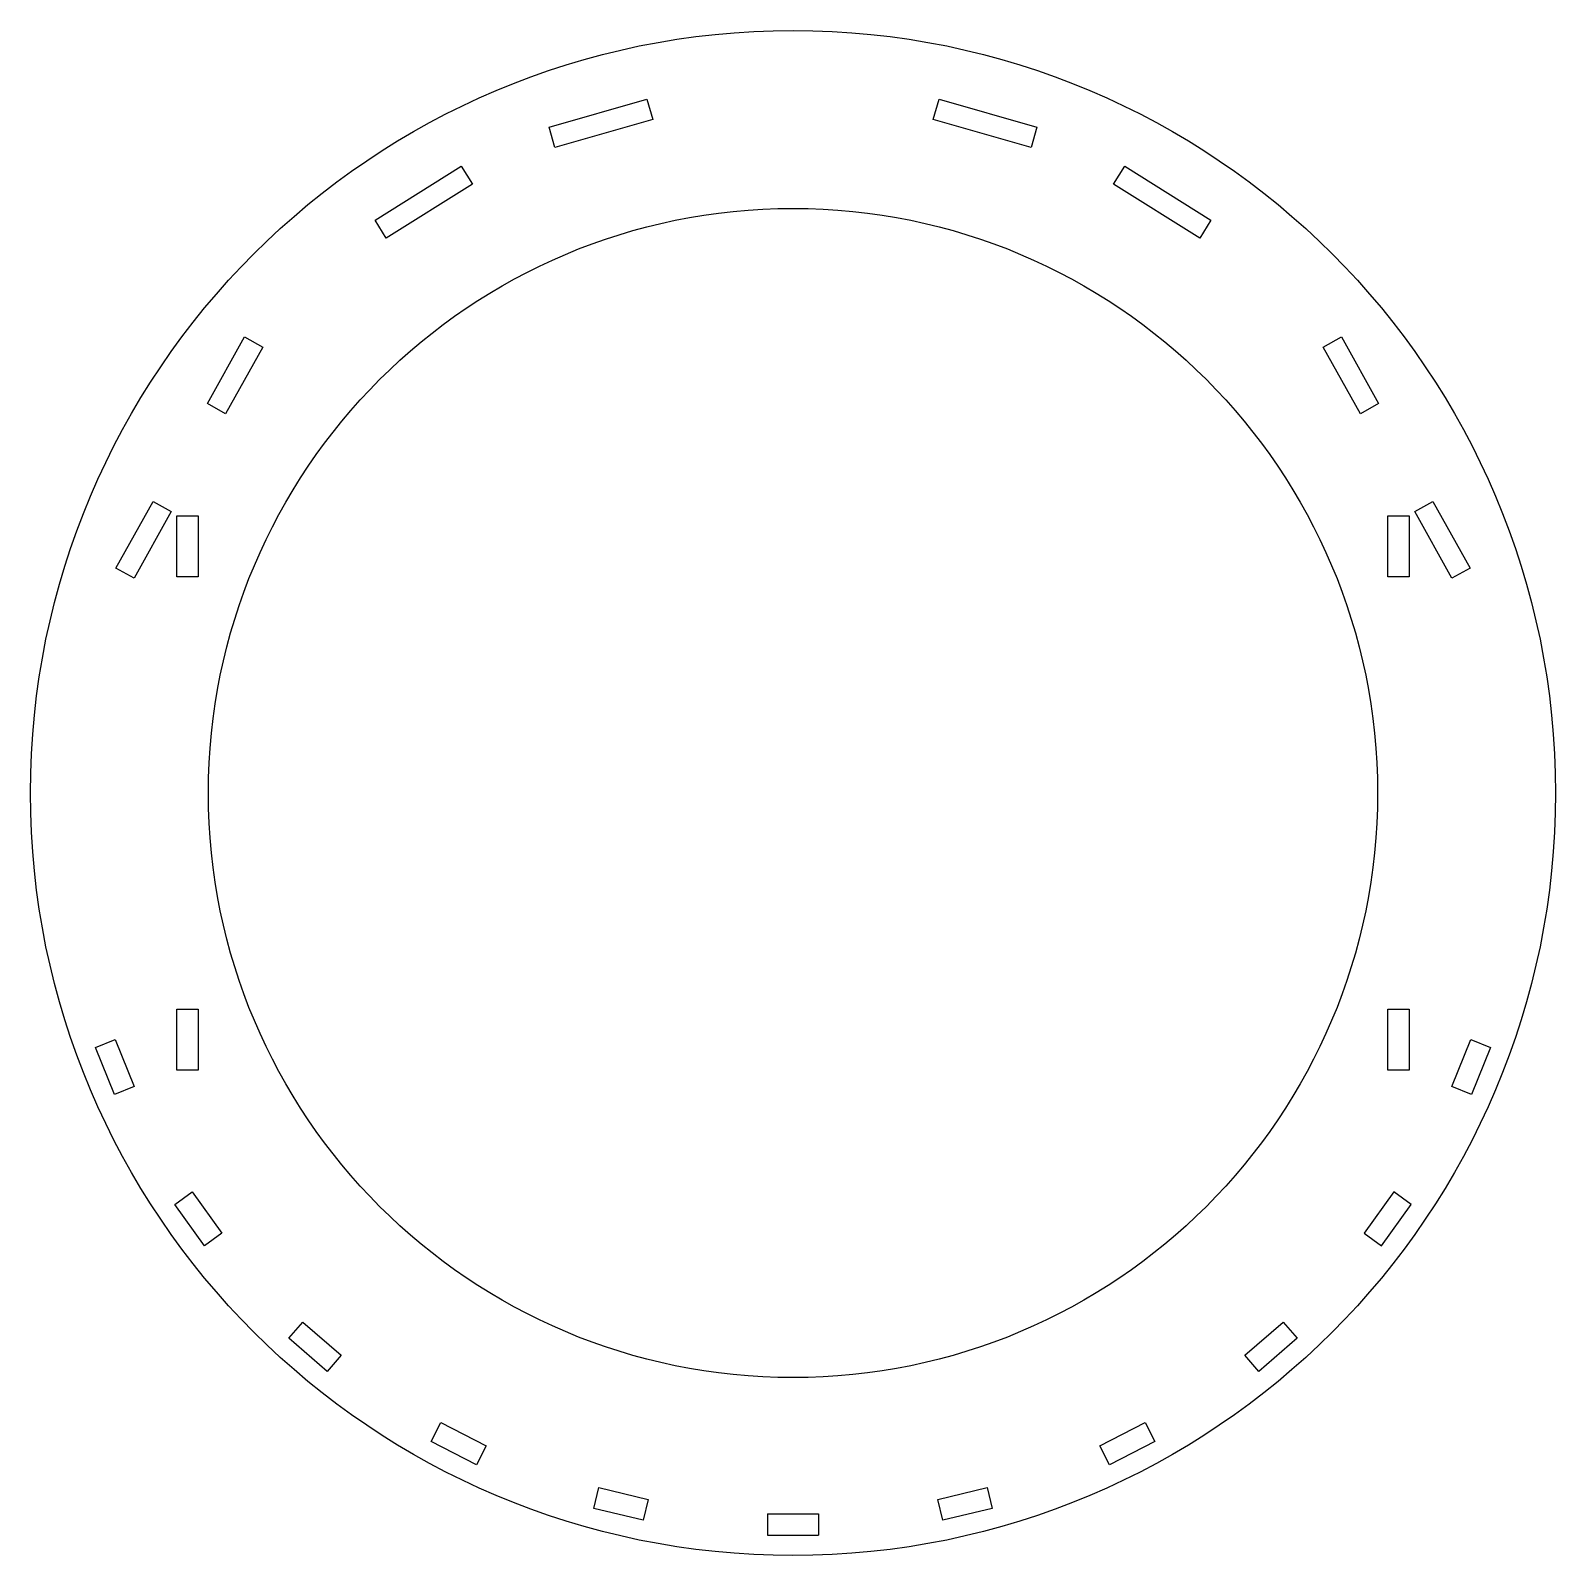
# Model space of a CAD drawing. Header units: millimetres. Extents: x -150 to 150, y -150 to 150.
import ezdxf

# ---------------------------------------------------------------- set-up
doc = ezdxf.new("R2010")
doc.units = ezdxf.units.MM
doc.layers.get('0').update_dxf_attribs({"linetype": 'CONTINUOUS'})

msp = doc.modelspace()

# ---------------------------------------------------------------- linework, layer by layer
for p, q in [((-5, -141.8), (-5, -146)), ((-5, -141.8), (5, -141.8)), ((5, -141.8), (5, -146)), ((-5, -146), (5, -146))]:
    msp.add_line(p, q)
for points in [[(-27.59, 132.5), (-46.82, 126.99), (-47.96, 130.99), (-28.74, 136.5)], [(46.82, 126.99), (27.59, 132.5), (28.74, 136.5), (47.96, 130.99)], [(-82.21, 112.69), (-65.25, 123.29), (-63.04, 119.76), (-80.01, 109.16)], [(82.21, 112.69), (80.01, 109.16), (63.04, 119.76), (65.25, 123.29)], [(-111.61, 74.61), (-115.21, 76.61), (-107.92, 89.72), (-104.32, 87.72)], [(115.21, 76.61), (111.61, 74.61), (104.32, 87.72), (107.92, 89.72)], [(-125.9, 57.37), (-122.3, 55.37), (-129.58, 42.26), (-133.19, 44.26)], [(129.58, 42.26), (122.3, 55.37), (125.9, 57.37), (133.19, 44.26)], [(-117, 54.5), (-117, 42.5), (-121.2, 42.5), (-121.2, 54.5)], [(117, 54.5), (121.2, 54.5), (121.2, 42.5), (117, 42.5)], [(-121.2, -42.5), (-117, -42.5), (-117, -54.5), (-121.2, -54.5)], [(121.2, -42.5), (121.2, -54.5), (117, -54.5), (117, -42.5)], [(-133.35, -48.48), (-129.6, -57.76), (-133.5, -59.33), (-137.24, -50.06)], [(137.24, -50.06), (133.5, -59.33), (129.6, -57.76), (133.35, -48.48)], [(-112.39, -86.61), (-115.8, -89.06), (-121.62, -80.92), (-118.21, -78.48)], [(112.39, -86.61), (115.8, -89.06), (121.62, -80.92), (118.21, -78.48)], [(-96.44, -104.07), (-88.87, -110.61), (-91.61, -113.79), (-99.18, -107.25)], [(99.18, -107.25), (91.61, -113.79), (88.87, -110.61), (96.44, -104.07)], [(-69.26, -123.83), (-60.37, -128.4), (-62.29, -132.14), (-71.18, -127.57)], [(71.18, -127.57), (62.29, -132.14), (60.37, -128.4), (69.26, -123.83)], [(-28.48, -139), (-29.47, -143.08), (-39.19, -140.73), (-38.2, -136.65)], [(39.19, -140.73), (29.47, -143.08), (28.48, -139), (38.2, -136.65)]]:
    msp.add_lwpolyline(points, close=True)
for radius in [150, 115]:
    msp.add_circle((0, 0), radius)

doc.saveas('drawing.dxf')
